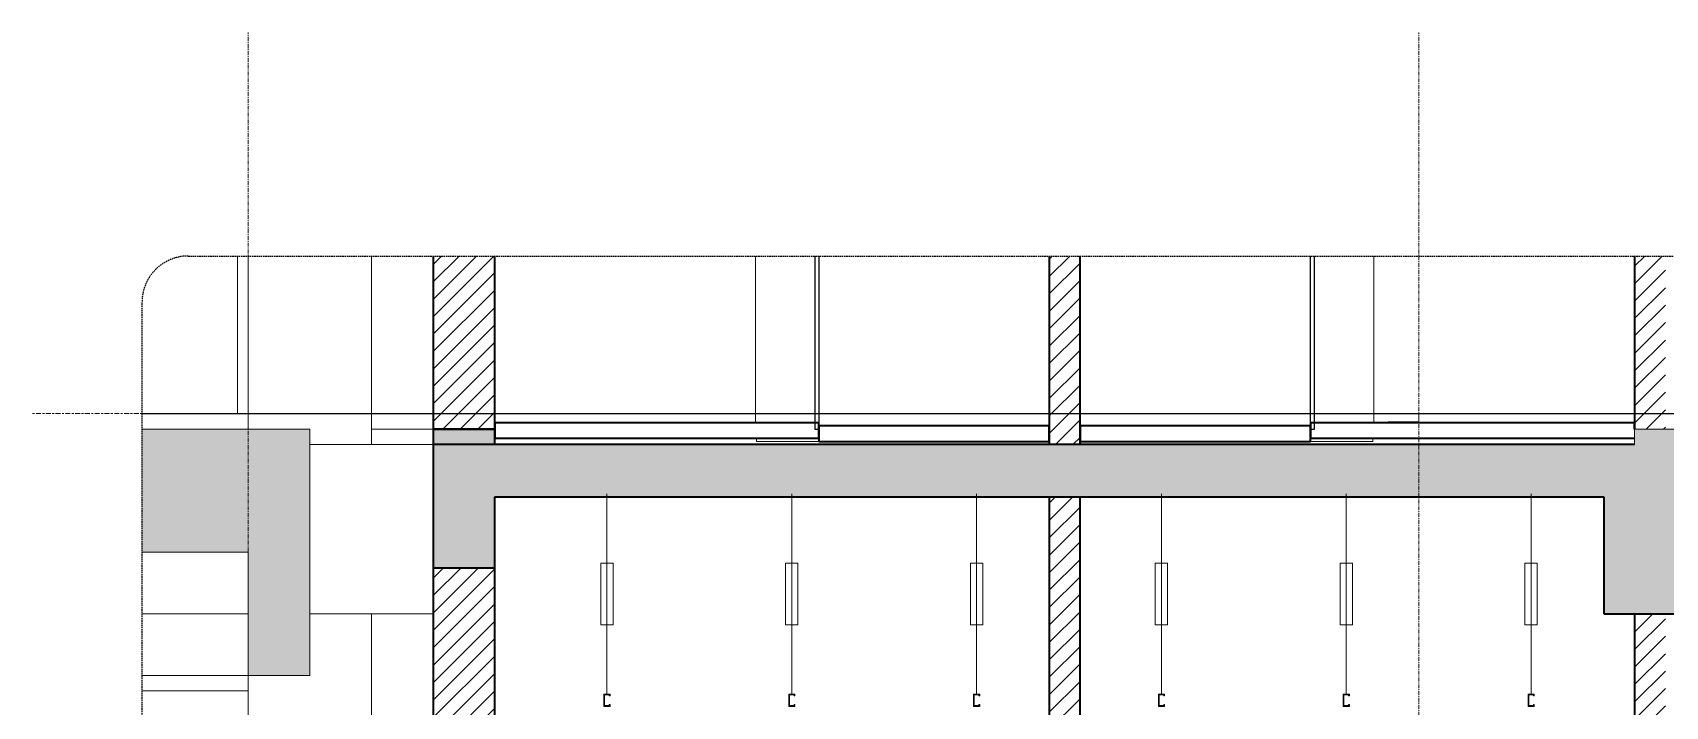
# Model space of a CAD drawing. Header units: millimetres. Extents: x 31157 to 224036, y 218 to 80529.
# Drawn here: x 60505 to 65805, y 4650 to 6837 of the extents above; entities that cross this region are included whole.
import ezdxf

# ---------------------------------------------------------------- set-up
doc = ezdxf.new("R2010")
doc.units = ezdxf.units.MM
for name, pattern in [('Centre', [31.75, 6.35, -4.7625, 15.875, -4.7625]), ('Grid Line', [22.225, 12.7, -3.175, 3.175, -3.175]), ('Hidden', [7.14375, 4.7625, -2.38125]), ('IMPORT-CENTER _2_', [40.64, 25.4, -5.08, 5.08, -5.08])]:
    doc.linetypes.add(name, pattern=pattern)
for name, color, linetype, lineweight in [('0-5', 170, 'Continuous', 5), ('A-CLNG', 13, 'Continuous', 18), ('A-DETL-GENF', 92, 'Continuous', 18), ('A-DETL-GENF-4', 92, 'Hidden', 25), ('A-DETL-GENF-5', 9, 'Continuous', 18), ('A-DETL-MEDM', 33, 'Continuous', 35), ('A-DETL-THIN', 151, 'Continuous', 18), ('A-DOOR', 31, 'Continuous', 18), ('A-DOOR-FRAM-1', 31, 'Continuous', 18), ('A-FLOR-2', 7, 'Continuous', 18), ('A-FLOR-FNSH-1', 250, 'Continuous', 35), ('A-FLOR-LEVL-2', 51, 'Centre', 9), ('A-FLOR-PATT-1', 253, 'Continuous', 18), ('A-GLAZ-CURT', 52, 'Continuous', 18), ('A-GLAZ-CURT-1', 90, 'Continuous', 25), ('A-GLAZ-CURT-2', 7, 'Continuous', 18), ('A-WALL', 113, 'Continuous', 18), ('A-WALL-5', 7, 'Continuous', 18), ('A-WALL-6', 250, 'Continuous', 35), ('A-WALL-PATT-1', 9, 'Continuous', 18), ('A-WALL-PATT-2', 111, 'Continuous', 18), ('G-IMPT', 8, 'Continuous', 18), ('G-IMPT-5', 8, 'IMPORT-CENTER _2_', 18), ('M-EQPM', 50, 'Continuous', 18), ('M-EQPM-2', 7, 'Continuous', 18), ('M-EQPM-3', 50, 'Continuous', 25), ('S-BEAM-2', 7, 'Continuous', 18), ('S-COLS-8', 7, 'Continuous', 18), ('S-GRID-1', 1, 'Grid Line', 9)]:
    doc.layers.add(name, color=color, linetype=linetype, lineweight=lineweight)
pattern_1 = [(50, (-37692.33, 15875), (364.368, -31.878), [38.1, -419.1]), (355, (-37692.33, 15875), (-70.486, 382.113), [30.48, -335.28]), (100.451, (-37661.97, 15872.34), (293.885, 350.233), [32.38, -356.18]), (46.184, (-37692.33, 15976.6), (542.158, -84.086), [57.15, -628.65]), (96.636, (-37647.15, 15969.6), (474.805, 494.855), [48.57, -534.27]), (351.184, (-37692.33, 15976.6), (474.81, 494.85), [45.72, -502.92]), (21, (-37641.53, 15951.2), (303.2285, -204.5305), [38.1, -419.1]), (326, (-37641.53, 15951.2), (123.604, 368.376), [30.48, -335.28]), (71.451, (-37616.26, 15934.16), (426.834, 163.843), [32.38, -356.18]), (37.5, (-37692.33, 15875), (6.1766, 169.1102), [3.353, -327.863, 3.353, -337.007, -336.55]), (37.5, (-37692.33, 15875), (6.1766, 169.1102), [-671.576, 3.353, -333.197]), (7.5, (-37692.33, 15875), (133.639, 200.3615), [3.353, -190.703, 3.353, -320.243, -128.27]), (7.5, (-37692.33, 15875), (133.639, 200.3615), [-517.652, 3.353, -124.917]), (327.5, (-37805.62, 15875), (271.1818, -11.4584), [3.353, -123.647, 3.353, -392.887, -525.78]), (327.5, (-37805.62, 15875), (271.1818, -11.4584), [-523.24, 3.353, -522.427]), (317.5, (-37856.42, 15875), (296.2585, 50.853), [3.353, -161.747, 3.353, -259.791, -373.38]), (317.5, (-37856.42, 15875), (296.2585, 50.853), [-428.244, 3.353, -370.027]), (45, (-37692.33, 15875), (-125.7236, 125.7236), []), (45, (-37692.33, 16065.5), (-125.7236, 125.7236), [])]
pattern_2 = [(45, (-37692.334, 15875), (-28.28427, 28.28427), [])]
pattern_3 = [(45, (66165.026, 15875), (-28.28427, 28.28427), [])]

# ---------------------------------------------------------------- blocks, each defined once
blk = doc.blocks.new('NCV_TKTC_KET CAU_rvt-3-TKCS_CĂN HỘ LOẠI 2 - MẶT CẮT 2')
at = {"layer": 'A-FLOR-PATT-1'}
h = blk.add_hatch(dxfattribs=at)
h.set_pattern_fill('FP_10', color=256, style=0, pattern_type=2)
h.set_pattern_definition(pattern_1)
h.paths.add_polyline_path([(-37946.6, 5380), (-33952.6, 5380), (-33952.6, 5385), (-37952.6, 5385), (-37952.6, 5380)])
h.paths.add_polyline_path([(-41852.6, 5500), (-41852.6, 5550), (-42052.6, 5550), (-42052.6, 5500), (-41911.5, 5500)])
h = blk.add_hatch(dxfattribs=at)
h.set_pattern_fill('FP_10', color=256, style=0, pattern_type=2)
h.set_pattern_definition(pattern_1)
h.paths.add_polyline_path([(-37946.6, 5380), (-33952.6, 5380), (-33952.6, 5385), (-37952.6, 5385), (-37952.6, 5380)])
h.paths.add_polyline_path([(-41852.6, 5500), (-41852.6, 5550), (-42052.6, 5550), (-42052.6, 5500), (-41911.5, 5500)])
at = {"layer": 'A-FLOR-FNSH-1'}
for p, q in [((-41852.6, 5550), (-42052.6, 5550)), ((-42052.6, 5550), (-42052.6, 5500)), ((-41852.6, 5500), (-41852.6, 5550))]:
    blk.add_line(p, q, dxfattribs=at)
at = {"layer": 'S-BEAM-2'}
for p, q in [((-42452.6, 5500), (-42052.6, 5500)), ((-42652.6, 4950), (-42997.6, 4950)), ((-42052.6, 4950), (-42452.6, 4950))]:
    blk.add_line(p, q, dxfattribs=at)
at = {"layer": 'S-COLS-8'}
for p, q in [((-42652.6, 6111.7), (-42652.6, 5550)), ((-42252.6, 6111.7), (-42252.6, 5500)), ((-42252.6, 4950), (-42252.6, 2190)), ((-42652.6, 4750), (-42652.6, 2190))]:
    blk.add_line(p, q, dxfattribs=at)
blk = doc.blocks.new('THU NUOC - THU NUOC-455054-TKCS_CĂN HỘ LOẠI 2 - MẶT CẮT 2')
at = {"layer": 'M-EQPM-2'}
for p, q in [((-38952.564287, 5573.175), (-38852.564287, 5573.175)), ((-38952.564287, 5573.175), (-38952.564287, 5570)), ((-38852.564287, 5570), (-38852.564287, 5573.175))]:
    blk.add_line(p, q, dxfattribs=at)
blk = doc.blocks.new('System Panel - Glazed-901211-TKCS_CĂN HỘ LOẠI 2 - MẶT CẮT 2')
at = {"layer": 'A-GLAZ-CURT-1'}
for p, q in [((-39206.1, 6111.7), (-39206.1, 5550)), ((-39192, 5550), (-39192, 6111.7)), ((-39206.1, 5550), (-39192, 5550))]:
    blk.add_line(p, q, dxfattribs=at)
at = {"layer": 'A-GLAZ-CURT-2'}
blk.add_line((-38999, 5570), (-38999, 6111.7), dxfattribs=at)
blk = doc.blocks.new('System Panel - Glazed-901219-TKCS_CĂN HỘ LOẠI 2 - MẶT CẮT 2')
at = {"layer": 'A-GLAZ-CURT-1'}
for p, q in [((-40813.1, 6111.7), (-40813.1, 5550)), ((-40799, 5550), (-40799, 6111.7)), ((-40813.1, 5550), (-40799, 5550))]:
    blk.add_line(p, q, dxfattribs=at)
at = {"layer": 'A-GLAZ-CURT-2'}
blk.add_line((-41006.1, 6111.7), (-41006.1, 5570), dxfattribs=at)
blk = doc.blocks.new('NCV_TKTC_TANG 2_rvt-3-TKCS_CĂN HỘ LOẠI 2 - MẶT CẮT 2')
at = {"layer": 'A-WALL-PATT-1'}
h = blk.add_hatch(dxfattribs=at)
h.set_pattern_fill('FP_11', color=256, style=0, pattern_type=2)
h.set_pattern_definition(pattern_2)
h.paths.add_polyline_path([(-39952.6, 5500), (-39952.6, 6111.7), (-40052.6, 6111.7), (-40052.6, 5500)])
h = blk.add_hatch(dxfattribs=at)
h.set_pattern_fill('FP_11', color=256, style=0, pattern_type=2)
h.set_pattern_definition(pattern_2)
h.paths.add_polyline_path([(-38152.6, 5550), (-38052.6, 5550), (-38052.6, 6111.7), (-38152.6, 6111.7), (-38152.6, 5957.7)])
at = {"layer": 'A-FLOR-2'}
for p, q in [((-41002.6, 5520), (-41002.6, 5510)), ((-39002.6, 5510), (-39002.6, 5520)), ((-40801, 5510), (-41002.6, 5510)), ((-39002.6, 5510), (-39204.1, 5510))]:
    blk.add_line(p, q, dxfattribs=at)
at = {"layer": 'A-FLOR-FNSH-1'}
for p, q in [((-40801, 5570), (-41852.6, 5570)), ((-41852.6, 5570), (-41852.6, 5520)), ((-40801, 5520), (-40801, 5570)), ((-38152.6, 5570), (-39204.1, 5570)), ((-39204.1, 5570), (-39204.1, 5520)), ((-38152.6, 5550), (-38152.6, 5570)), ((-41852.6, 5520), (-40801, 5520)), ((-40052.6, 5560), (-40801, 5560)), ((-40801, 5560), (-40801, 5510)), ((-40052.6, 5510), (-40052.6, 5560)), ((-39204.1, 5560), (-39952.6, 5560)), ((-39952.6, 5560), (-39952.6, 5510)), ((-39204.1, 5510), (-39204.1, 5560)), ((-39204.1, 5520), (-38152.6, 5520)), ((-40801, 5510), (-40052.6, 5510)), ((-39952.6, 5510), (-39204.1, 5510))]:
    blk.add_line(p, q, dxfattribs=at)
at = {"layer": 'A-WALL-5'}
for p, q in [((-41852.6, 6111.7), (-41852.6, 5570)), ((-41852.6, 5520), (-41852.6, 5500))]:
    blk.add_line(p, q, dxfattribs=at)
at = {"layer": 'A-WALL-6'}
for p, q in [((-40052.6, 6111.7), (-40052.6, 5500)), ((-39952.6, 5500), (-39952.6, 6111.7)), ((-38152.6, 6111.7), (-38152.6, 5550))]:
    blk.add_line(p, q, dxfattribs=at)
at = {"layer": 'A-GLAZ-CURT'}
for name in ['System Panel - Glazed-901219-TKCS_CĂN HỘ LOẠI 2 - MẶT CẮT 2', 'System Panel - Glazed-901211-TKCS_CĂN HỘ LOẠI 2 - MẶT CẮT 2']:
    blk.add_blockref(name, (0, 0), dxfattribs=at)
at = {"layer": 'M-EQPM'}
blk.add_blockref('THU NUOC - THU NUOC-455054-TKCS_CĂN HỘ LOẠI 2 - MẶT CẮT 2', (0, 0), dxfattribs=at)
blk = doc.blocks.new('NCV_TKTC_TANG 1_rvt-3-TKCS_CĂN HỘ LOẠI 2 - MẶT CẮT 2')
at = {"layer": 'A-WALL-PATT-1'}
h = blk.add_hatch(dxfattribs=at)
h.set_pattern_fill('FP_11', color=256, style=0, pattern_type=2)
h.set_pattern_definition(pattern_2)
h.paths.add_polyline_path([(-40052.6, 2100), (-39952.6, 2100), (-39952.6, 5330), (-40052.6, 5330), (-40052.6, 2112.3)])
h = blk.add_hatch(dxfattribs=at)
h.set_pattern_fill('FP_11', color=256, style=0, pattern_type=2)
h.set_pattern_definition(pattern_2)
h.paths.add_polyline_path([(-38152.6, 2150), (-38052.6, 2150), (-38052.6, 4950), (-38152.6, 4950), (-38152.6, 3864.2)])
at = {"layer": 'A-WALL-5'}
blk.add_line((-41852.6, 5330), (-41852.6, 4650), dxfattribs=at)
at = {"layer": 'A-WALL-6'}
for p, q in [((-40052.6, 5330), (-40052.6, 2100)), ((-39952.6, 2100), (-39952.6, 5330)), ((-38152.6, 4950), (-38152.6, 2150))]:
    blk.add_line(p, q, dxfattribs=at)
blk = doc.blocks.new('TKTC_XREF_251221_MB TANG 2-7 - TKTC_XREF_260130_MB TANG 2-5_dwg_CUM U_DN100-V44-TKCS_CĂN HỘ LOẠI 2 - MẶT CẮT 2')
at = {"layer": 'G-IMPT'}
for p, q in [((-42068.5, 5600), (-42135.6, 5600)), ((-42135.6, 5600), (-42068.5, 5600)), ((-42068.5, 5600), (-42127.8, 5600)), ((-42127.8, 5600), (-42068.5, 5600)), ((-42068.5, 5600), (-42068.5, 5600)), ((-42003.7, 5600), (-42068.5, 5600)), ((-42003.7, 5600), (-42068.5, 5600)), ((-42003.7, 5600), (-42068.5, 5600)), ((-42003.7, 5600), (-42068.5, 5600)), ((-42001.7, 5600), (-42003.7, 5600)), ((-42003.7, 5600), (-42001.7, 5600)), ((-42001.7, 5600), (-42003.7, 5600)), ((-42003.7, 5600), (-42001.7, 5600)), ((-41997, 5600), (-42001.7, 5600)), ((-42001.7, 5600), (-41997, 5600)), ((-42001.7, 5600), (-41997, 5600)), ((-42001.7, 5600), (-41997, 5600)), ((-41997, 5600), (-42001.7, 5600)), ((-42001.7, 5600), (-41997, 5600)), ((-42001.7, 5600), (-41997, 5600)), ((-42001.7, 5600), (-41997, 5600)), ((-41997, 5600), (-41997, 5600)), ((-41997, 5600), (-41997, 5600)), ((-41996, 5600), (-41990.6, 5600)), ((-41990.6, 5600), (-41996, 5600)), ((-41996, 5600), (-41990.6, 5600)), ((-41990.6, 5600), (-41996, 5600)), ((-41989.6, 5600), (-41990.6, 5600)), ((-41990.6, 5600), (-41989.6, 5600)), ((-41989.6, 5600), (-41990.6, 5600)), ((-41990.6, 5600), (-41989.6, 5600))]:
    blk.add_line(p, q, dxfattribs=at)
blk = doc.blocks.new('TKTC_XREF_251221_MB TANG 2-7 - TKTC_XREF_260130_MB TANG 2-5_dwg_$cc-V45-TKCS_CĂN HỘ LOẠI 2 - MẶT CẮT 2')
at = {"layer": 'G-IMPT-5'}
for p, q in [((-42144.9, 5600), (-41991.9, 5600)), ((-42068.4, 5600), (-42068.4, 5600))]:
    blk.add_line(p, q, dxfattribs=at)
at = {"layer": 'M-EQPM'}
for p, q in [((-42068.4, 5600), (-42122.5, 5600)), ((-42122.5, 5600), (-42068.4, 5600)), ((-42068.4, 5600), (-42080.9, 5600)), ((-42080.9, 5600), (-42068.4, 5600)), ((-42068.4, 5600), (-42055.9, 5600)), ((-42055.9, 5600), (-42068.4, 5600)), ((-42011.5, 5600), (-42011.5, 5600))]:
    blk.add_line(p, q, dxfattribs=at)
blk = doc.blocks.new('TKTC_XREF_251221_MB TANG 2-7 - TKTC_XREF_260130_MB TANG 2-5_dwg_$cc-4746800-TKCS_CĂN HỘ LOẠI 2 - MẶT CẮT 2')
at = {"layer": 'G-IMPT-5'}
for p, q in [((-42289.4, 5600), (-42410.5, 5600)), ((-42350.3, 5600), (-42349.5, 5600))]:
    blk.add_line(p, q, dxfattribs=at)
at = {"layer": 'M-EQPM'}
for p, q in [((-42394.9, 5600), (-42394.9, 5600)), ((-42349.9, 5600), (-42350.2, 5600)), ((-42350.2, 5600), (-42349.6, 5600)), ((-42349.6, 5600), (-42349.9, 5600))]:
    blk.add_line(p, q, dxfattribs=at)
blk = doc.blocks.new('TKTC_XREF_251221_MB TANG 2-7 - TKTC_XREF_260130_MB TANG 2-5_dwg_CUM U_DN100-4746796-TKCS_CĂN HỘ LOẠI 2 - MẶT CẮT 2')
at = {"layer": 'G-IMPT'}
for p, q in [((-42414.6, 5600), (-42413.9, 5600)), ((-42413.8, 5600), (-42414.6, 5600)), ((-42414.6, 5600), (-42414.6, 5600)), ((-42413.9, 5600), (-42413.2, 5600)), ((-42413.2, 5600), (-42413.9, 5600)), ((-42413.9, 5600), (-42413.9, 5600)), ((-42412.6, 5600), (-42412.6, 5600)), ((-42411.9, 5600), (-42412, 5600)), ((-42411.1, 5600), (-42411.1, 5600)), ((-42410.4, 5600), (-42410.4, 5600)), ((-42409.5, 5600), (-42409.6, 5600)), ((-42408.9, 5600), (-42408.9, 5600)), ((-42408.8, 5600), (-42408.8, 5600)), ((-42408.8, 5600), (-42408.8, 5600)), ((-42408.8, 5600), (-42408.8, 5600)), ((-42405, 5600), (-42408.8, 5600)), ((-42405, 5600), (-42408.8, 5600)), ((-42408.1, 5600), (-42408.2, 5600)), ((-42408.1, 5600), (-42408.1, 5600)), ((-42408.1, 5600), (-42408.1, 5600)), ((-42404.3, 5600), (-42408.1, 5600)), ((-42404.3, 5600), (-42408.1, 5600)), ((-42403.5, 5600), (-42352.2, 5600)), ((-42402.8, 5600), (-42351.5, 5600)), ((-42352.2, 5600), (-42351.5, 5600)), ((-42352.2, 5600), (-42351.5, 5600)), ((-42352.1, 5600), (-42351.5, 5600))]:
    blk.add_line(p, q, dxfattribs=at)
at = {"layer": 'G-IMPT', "flags": 128}
for points in [[(-42409.5, 5600), (-42413.8, 5600), (-42413.9, 5600), (-42409.6, 5600)], [(-42408.9, 5600), (-42413.2, 5600), (-42413.2, 5600), (-42408.9, 5600)], [(-42408.8, 5600), (-42405, 5600), (-42405, 5600), (-42408.8, 5600)], [(-42408.2, 5600), (-42404.4, 5600), (-42404.3, 5600), (-42408.1, 5600)], [(-42405, 5600), (-42405, 5600), (-42403.4, 5600), (-42403.5, 5600), (-42405, 5600), (-42405, 5600)], [(-42404.3, 5600), (-42404.3, 5600), (-42402.8, 5600), (-42402.9, 5600), (-42404.4, 5600), (-42404.4, 5600)], [(-42403.5, 5600), (-42352.2, 5600), (-42352.1, 5600)], [(-42402.8, 5600), (-42351.5, 5600), (-42351.5, 5600)]]:
    blk.add_lwpolyline(points, dxfattribs=at)
blk = doc.blocks.new('TKTC_XREF_251221_MB TANG 2-7 - TKTC_XREF_260130_MB TANG 2-5_dwg_$cc-4746795-TKCS_CĂN HỘ LOẠI 2 - MẶT CẮT 2')
at = {"layer": 'G-IMPT-5'}
for p, q in [((-42146.7, 5600), (-41993.7, 5600)), ((-42070.2, 5600), (-42070.2, 5600))]:
    blk.add_line(p, q, dxfattribs=at)
at = {"layer": 'M-EQPM'}
for p, q in [((-42070.2, 5600), (-42124.3, 5600)), ((-42124.3, 5600), (-42070.2, 5600)), ((-42070.2, 5600), (-42082.8, 5600)), ((-42082.8, 5600), (-42070.2, 5600)), ((-42070.2, 5600), (-42057.7, 5600)), ((-42057.7, 5600), (-42070.2, 5600)), ((-42013.4, 5600), (-42013.4, 5600))]:
    blk.add_line(p, q, dxfattribs=at)
blk = doc.blocks.new('TKTC_XREF_251221_MB TANG 2-7 - TKTC_XREF_260130_MB TANG 2-5_dwg_$cc-4746797-TKCS_CĂN HỘ LOẠI 2 - MẶT CẮT 2')
at = {"layer": 'G-IMPT-5'}
for p, q in [((-42115, 5600), (-41993.9, 5600)), ((-42054.1, 5600), (-42054.9, 5600))]:
    blk.add_line(p, q, dxfattribs=at)
at = {"layer": 'M-EQPM'}
for p, q in [((-42054.2, 5600), (-42054.8, 5600)), ((-42054.8, 5600), (-42054.5, 5600)), ((-42054.5, 5600), (-42054.2, 5600)), ((-42009.5, 5600), (-42009.5, 5600))]:
    blk.add_line(p, q, dxfattribs=at)
blk = doc.blocks.new('TKTC_XREF_251221_MB TANG 2-7 - TKTC_XREF_251221_MB TANG 2-7-2039446-TKCS_CĂN HỘ LOẠI 2 - MẶT CẮT 2')
at = {"layer": 'M-EQPM'}
for p, q in [((-42403.6, 5600), (-42453.4, 5600)), ((-42453.4, 5600), (-42403.6, 5600)), ((-41953.7, 5600), (-42003.4, 5600)), ((-42003.4, 5600), (-41953.7, 5600))]:
    blk.add_line(p, q, dxfattribs=at)
at = {"layer": 'M-EQPM-3'}
for p, q in [((-42997.6, 5600), (-42652.6, 5600)), ((-42652.6, 5600), (-42252.6, 5600)), ((-42252.6, 5600), (-33652.6, 5600))]:
    blk.add_line(p, q, dxfattribs=at)
for name, p in [('TKTC_XREF_251221_MB TANG 2-7 - TKTC_XREF_260130_MB TANG 2-5_dwg_CUM U_DN100-4746796-TKCS_CĂN HỘ LOẠI 2 - MẶT CẮT 2', (0, 0)), ('TKTC_XREF_251221_MB TANG 2-7 - TKTC_XREF_260130_MB TANG 2-5_dwg_$cc-4746800-TKCS_CĂN HỘ LOẠI 2 - MẶT CẮT 2', (0, 0)), ('TKTC_XREF_251221_MB TANG 2-7 - TKTC_XREF_260130_MB TANG 2-5_dwg_$cc-4746795-TKCS_CĂN HỘ LOẠI 2 - MẶT CẮT 2', (0, 0)), ('TKTC_XREF_251221_MB TANG 2-7 - TKTC_XREF_260130_MB TANG 2-5_dwg_$cc-V45-TKCS_CĂN HỘ LOẠI 2 - MẶT CẮT 2', (0, 0)), ('TKTC_XREF_251221_MB TANG 2-7 - TKTC_XREF_260130_MB TANG 2-5_dwg_CUM U_DN100-V44-TKCS_CĂN HỘ LOẠI 2 - MẶT CẮT 2', (0, 0)), ('TKTC_XREF_251221_MB TANG 2-7 - TKTC_XREF_260130_MB TANG 2-5_dwg_CUM U_DN100-V44-TKCS_CĂN HỘ LOẠI 2 - MẶT CẮT 2', (0.1, 0)), ('TKTC_XREF_251221_MB TANG 2-7 - TKTC_XREF_260130_MB TANG 2-5_dwg_$cc-4746797-TKCS_CĂN HỘ LOẠI 2 - MẶT CẮT 2', (0, 0))]:
    blk.add_blockref(name, p)
at = {"extrusion": (0, 0, -1)}
blk.add_blockref('TKTC_XREF_251221_MB TANG 2-7 - TKTC_XREF_260130_MB TANG 2-5_dwg_CUM U_DN100-4746796-TKCS_CĂN HỘ LOẠI 2 - MẶT CẮT 2', (84406.3, 0), dxfattribs=at)
blk = doc.blocks.new('FD_01 - FD_01-1200x2200mm-V46-TKCS_CĂN HỘ LOẠI 2 - MẶT CẮT 2')
at = {"layer": 'A-DOOR'}
for p, q in [((-42687.6, 5600), (-42687.6, 6111.7)), ((-42997.6, 5600), (-42687.6, 5600))]:
    blk.add_line(p, q, dxfattribs=at)
at = {"layer": 'A-DOOR-FRAM-1'}
for p, q in [((-42687.6, 6111.7), (-42687.6, 5600)), ((-42687.6, 5600), (-42652.6, 5600))]:
    blk.add_line(p, q, dxfattribs=at)
blk = doc.blocks.new('BORDER VIEW - BORDER VIEW-3688428-TKCS_CĂN HỘ LOẠI 2 - MẶT CẮT 2')
at = {"layer": 'A-DETL-GENF-4'}
for p, q in [((-42847.6, 6111.7), (-33567.6, 6111.7)), ((-42997.6, 1710), (-42997.6, 5961.7))]:
    blk.add_line(p, q, dxfattribs=at)
blk.add_arc((-42847.6, 5961.7), 150, 90, 180, dxfattribs=at)
blk = doc.blocks.new('Repeating Detail - THANH TREO TRẦN 650-4103126-TKCS_CĂN HỘ LOẠI 2 - MẶT CẮT 2')
at = {"layer": 'A-DETL-GENF'}
for points in [[(-41480.9, 4650), (-41478.4, 4650), (-41478.4, 4656), (-41480.9, 4656), (-41480.9, 4652.5), (-41495.9, 4652.5), (-41495.9, 4687.5), (-41480.9, 4687.5), (-41480.9, 4684), (-41478.4, 4684), (-41478.4, 4690), (-41498.4, 4690), (-41498.4, 4650), (-41495.9, 4650)], [(-40880.9, 4650), (-40878.4, 4650), (-40878.4, 4656), (-40880.9, 4656), (-40880.9, 4652.5), (-40895.9, 4652.5), (-40895.9, 4687.5), (-40880.9, 4687.5), (-40880.9, 4684), (-40878.4, 4684), (-40878.4, 4690), (-40898.4, 4690), (-40898.4, 4650), (-40895.9, 4650)], [(-40280.9, 4650), (-40278.4, 4650), (-40278.4, 4656), (-40280.9, 4656), (-40280.9, 4652.5), (-40295.9, 4652.5), (-40295.9, 4687.5), (-40280.9, 4687.5), (-40280.9, 4684), (-40278.4, 4684), (-40278.4, 4690), (-40298.4, 4690), (-40298.4, 4650), (-40295.9, 4650)], [(-39695.9, 4650), (-39678.4, 4650), (-39678.4, 4656), (-39680.9, 4656), (-39680.9, 4652.5), (-39695.9, 4652.5), (-39695.9, 4687.5), (-39680.9, 4687.5), (-39680.9, 4684), (-39678.4, 4684), (-39678.4, 4690), (-39698.4, 4690), (-39698.4, 4650)], [(-39080.9, 4650), (-39078.4, 4650), (-39078.4, 4656), (-39080.9, 4656), (-39080.9, 4652.5), (-39095.9, 4652.5), (-39095.9, 4687.5), (-39080.9, 4687.5), (-39080.9, 4684), (-39078.4, 4684), (-39078.4, 4690), (-39098.4, 4690), (-39098.4, 4650), (-39095.9, 4650)], [(-38480.9, 4650), (-38478.4, 4650), (-38478.4, 4656), (-38480.9, 4656), (-38480.9, 4652.5), (-38495.9, 4652.5), (-38495.9, 4687.5), (-38480.9, 4687.5), (-38480.9, 4684), (-38478.4, 4684), (-38478.4, 4690), (-38498.4, 4690), (-38498.4, 4650), (-38495.9, 4650)]]:
    blk.add_hatch(color=256, dxfattribs=at).paths.add_polyline_path(points)
for p, q in [((-41488.4, 4690), (-41488.4, 5340)), ((-40888.4, 4690), (-40888.4, 5340)), ((-40288.4, 4690), (-40288.4, 5340)), ((-39688.4, 4690), (-39688.4, 5340)), ((-39088.4, 4690), (-39088.4, 5340)), ((-38488.4, 4690), (-38488.4, 5340)), ((-41508.4, 5115), (-41468.4, 5115)), ((-41508.4, 4915), (-41508.4, 5115)), ((-41468.4, 5115), (-41468.4, 4915)), ((-40908.4, 5115), (-40868.4, 5115)), ((-40908.4, 4915), (-40908.4, 5115)), ((-40868.4, 5115), (-40868.4, 4915)), ((-40308.4, 5115), (-40268.4, 5115)), ((-40308.4, 4915), (-40308.4, 5115)), ((-40268.4, 5115), (-40268.4, 4915)), ((-39708.4, 5115), (-39668.4, 5115)), ((-39708.4, 4915), (-39708.4, 5115)), ((-39668.4, 5115), (-39668.4, 4915)), ((-39108.4, 5115), (-39068.4, 5115)), ((-39108.4, 4915), (-39108.4, 5115)), ((-39068.4, 5115), (-39068.4, 4915)), ((-38508.4, 5115), (-38468.4, 5115)), ((-38508.4, 4915), (-38508.4, 5115)), ((-38468.4, 5115), (-38468.4, 4915)), ((-41468.4, 4915), (-41508.4, 4915)), ((-40868.4, 4915), (-40908.4, 4915)), ((-40268.4, 4915), (-40308.4, 4915)), ((-39668.4, 4915), (-39708.4, 4915)), ((-39068.4, 4915), (-39108.4, 4915)), ((-38468.4, 4915), (-38508.4, 4915)), ((-41478.4, 4690), (-41498.4, 4690)), ((-41498.4, 4690), (-41498.4, 4650)), ((-41478.4, 4690), (-41498.4, 4690)), ((-41498.4, 4690), (-41498.4, 4650)), ((-41495.9, 4687.5), (-41480.9, 4687.5)), ((-41495.9, 4652.5), (-41495.9, 4687.5)), ((-41495.9, 4652.5), (-41495.9, 4687.5)), ((-41495.9, 4687.5), (-41480.9, 4687.5)), ((-41480.9, 4687.5), (-41480.9, 4684)), ((-41480.9, 4687.5), (-41480.9, 4684)), ((-41480.9, 4684), (-41478.4, 4684)), ((-41480.9, 4684), (-41478.4, 4684)), ((-41478.4, 4684), (-41478.4, 4690)), ((-41478.4, 4684), (-41478.4, 4690)), ((-40878.4, 4690), (-40898.4, 4690)), ((-40898.4, 4690), (-40898.4, 4650)), ((-40878.4, 4690), (-40898.4, 4690)), ((-40898.4, 4690), (-40898.4, 4650)), ((-40895.9, 4687.5), (-40880.9, 4687.5)), ((-40895.9, 4652.5), (-40895.9, 4687.5)), ((-40895.9, 4652.5), (-40895.9, 4687.5)), ((-40895.9, 4687.5), (-40880.9, 4687.5)), ((-40880.9, 4687.5), (-40880.9, 4684)), ((-40880.9, 4687.5), (-40880.9, 4684)), ((-40880.9, 4684), (-40878.4, 4684)), ((-40880.9, 4684), (-40878.4, 4684)), ((-40878.4, 4684), (-40878.4, 4690)), ((-40878.4, 4684), (-40878.4, 4690)), ((-40278.4, 4690), (-40298.4, 4690)), ((-40298.4, 4690), (-40298.4, 4650)), ((-40278.4, 4690), (-40298.4, 4690)), ((-40298.4, 4690), (-40298.4, 4650)), ((-40295.9, 4687.5), (-40280.9, 4687.5)), ((-40295.9, 4652.5), (-40295.9, 4687.5)), ((-40295.9, 4652.5), (-40295.9, 4687.5)), ((-40295.9, 4687.5), (-40280.9, 4687.5)), ((-40280.9, 4687.5), (-40280.9, 4684)), ((-40280.9, 4687.5), (-40280.9, 4684)), ((-40280.9, 4684), (-40278.4, 4684)), ((-40280.9, 4684), (-40278.4, 4684)), ((-40278.4, 4684), (-40278.4, 4690)), ((-40278.4, 4684), (-40278.4, 4690)), ((-39678.4, 4690), (-39698.4, 4690)), ((-39698.4, 4690), (-39698.4, 4650)), ((-39678.4, 4690), (-39698.4, 4690)), ((-39698.4, 4690), (-39698.4, 4650)), ((-39695.9, 4687.5), (-39680.9, 4687.5)), ((-39695.9, 4652.5), (-39695.9, 4687.5)), ((-39695.9, 4652.5), (-39695.9, 4687.5)), ((-39695.9, 4687.5), (-39680.9, 4687.5)), ((-39680.9, 4687.5), (-39680.9, 4684)), ((-39680.9, 4687.5), (-39680.9, 4684)), ((-39680.9, 4684), (-39678.4, 4684)), ((-39680.9, 4684), (-39678.4, 4684)), ((-39678.4, 4684), (-39678.4, 4690)), ((-39678.4, 4684), (-39678.4, 4690)), ((-39078.4, 4690), (-39098.4, 4690)), ((-39098.4, 4690), (-39098.4, 4650)), ((-39078.4, 4690), (-39098.4, 4690)), ((-39098.4, 4690), (-39098.4, 4650)), ((-39095.9, 4687.5), (-39080.9, 4687.5)), ((-39095.9, 4652.5), (-39095.9, 4687.5)), ((-39095.9, 4652.5), (-39095.9, 4687.5)), ((-39095.9, 4687.5), (-39080.9, 4687.5)), ((-39080.9, 4687.5), (-39080.9, 4684)), ((-39080.9, 4687.5), (-39080.9, 4684)), ((-39080.9, 4684), (-39078.4, 4684)), ((-39080.9, 4684), (-39078.4, 4684)), ((-39078.4, 4684), (-39078.4, 4690)), ((-39078.4, 4684), (-39078.4, 4690)), ((-38478.4, 4690), (-38498.4, 4690)), ((-38498.4, 4690), (-38498.4, 4650)), ((-38478.4, 4690), (-38498.4, 4690)), ((-38498.4, 4690), (-38498.4, 4650)), ((-38495.9, 4687.5), (-38480.9, 4687.5)), ((-38495.9, 4652.5), (-38495.9, 4687.5)), ((-38495.9, 4652.5), (-38495.9, 4687.5)), ((-38495.9, 4687.5), (-38480.9, 4687.5)), ((-38480.9, 4687.5), (-38480.9, 4684)), ((-38480.9, 4687.5), (-38480.9, 4684)), ((-38480.9, 4684), (-38478.4, 4684)), ((-38480.9, 4684), (-38478.4, 4684)), ((-38478.4, 4684), (-38478.4, 4690)), ((-38478.4, 4684), (-38478.4, 4690)), ((-41498.4, 4650), (-41478.4, 4650)), ((-41498.4, 4650), (-41478.4, 4650)), ((-41480.9, 4652.5), (-41495.9, 4652.5)), ((-41480.9, 4652.5), (-41495.9, 4652.5)), ((-41478.4, 4656), (-41480.9, 4656)), ((-41480.9, 4656), (-41480.9, 4652.5)), ((-41478.4, 4656), (-41480.9, 4656)), ((-41480.9, 4656), (-41480.9, 4652.5)), ((-41478.4, 4650), (-41478.4, 4656)), ((-41478.4, 4650), (-41478.4, 4656)), ((-40898.4, 4650), (-40878.4, 4650)), ((-40898.4, 4650), (-40878.4, 4650)), ((-40880.9, 4652.5), (-40895.9, 4652.5)), ((-40880.9, 4652.5), (-40895.9, 4652.5)), ((-40878.4, 4656), (-40880.9, 4656)), ((-40880.9, 4656), (-40880.9, 4652.5)), ((-40878.4, 4656), (-40880.9, 4656)), ((-40880.9, 4656), (-40880.9, 4652.5)), ((-40878.4, 4650), (-40878.4, 4656)), ((-40878.4, 4650), (-40878.4, 4656)), ((-40298.4, 4650), (-40278.4, 4650)), ((-40298.4, 4650), (-40278.4, 4650)), ((-40280.9, 4652.5), (-40295.9, 4652.5)), ((-40280.9, 4652.5), (-40295.9, 4652.5)), ((-40278.4, 4656), (-40280.9, 4656)), ((-40280.9, 4656), (-40280.9, 4652.5)), ((-40278.4, 4656), (-40280.9, 4656)), ((-40280.9, 4656), (-40280.9, 4652.5)), ((-40278.4, 4650), (-40278.4, 4656)), ((-40278.4, 4650), (-40278.4, 4656)), ((-39698.4, 4650), (-39678.4, 4650)), ((-39698.4, 4650), (-39678.4, 4650)), ((-39680.9, 4652.5), (-39695.9, 4652.5)), ((-39680.9, 4652.5), (-39695.9, 4652.5)), ((-39678.4, 4656), (-39680.9, 4656)), ((-39680.9, 4656), (-39680.9, 4652.5)), ((-39678.4, 4656), (-39680.9, 4656)), ((-39680.9, 4656), (-39680.9, 4652.5)), ((-39678.4, 4650), (-39678.4, 4656)), ((-39678.4, 4650), (-39678.4, 4656)), ((-39098.4, 4650), (-39078.4, 4650)), ((-39098.4, 4650), (-39078.4, 4650)), ((-39080.9, 4652.5), (-39095.9, 4652.5)), ((-39080.9, 4652.5), (-39095.9, 4652.5)), ((-39078.4, 4656), (-39080.9, 4656)), ((-39080.9, 4656), (-39080.9, 4652.5)), ((-39078.4, 4656), (-39080.9, 4656)), ((-39080.9, 4656), (-39080.9, 4652.5)), ((-39078.4, 4650), (-39078.4, 4656)), ((-39078.4, 4650), (-39078.4, 4656)), ((-38498.4, 4650), (-38478.4, 4650)), ((-38498.4, 4650), (-38478.4, 4650)), ((-38480.9, 4652.5), (-38495.9, 4652.5)), ((-38480.9, 4652.5), (-38495.9, 4652.5)), ((-38478.4, 4656), (-38480.9, 4656)), ((-38480.9, 4656), (-38480.9, 4652.5)), ((-38478.4, 4656), (-38480.9, 4656)), ((-38480.9, 4656), (-38480.9, 4652.5)), ((-38478.4, 4650), (-38478.4, 4656)), ((-38478.4, 4650), (-38478.4, 4656))]:
    blk.add_line(p, q, dxfattribs=at)

msp = doc.modelspace()

# ---------------------------------------------------------------- hatches: boundary and pattern name
at = {"layer": 'A-DETL-GENF-5'}
h = msp.add_hatch(dxfattribs=at)
h.set_pattern_fill('FP_10', color=256, style=0, pattern_type=2)
h.set_pattern_definition([(50, (66165.03, 15875), (364.368, -31.878), [38.1, -419.1]), (355, (66165.03, 15875), (-70.486, 382.113), [30.48, -335.28]), (100.451, (66195.4, 15872.34), (293.885, 350.233), [32.38, -356.18]), (46.184, (66165.03, 15976.6), (542.158, -84.086), [57.15, -628.65]), (96.636, (66210.2, 15969.6), (474.805, 494.855), [48.57, -534.27]), (351.184, (66165, 15976.6), (474.81, 494.85), [45.72, -502.92]), (21, (66215.83, 15951.2), (303.2285, -204.5305), [38.1, -419.1]), (326, (66215.83, 15951.2), (123.604, 368.376), [30.48, -335.28]), (71.451, (66241.1, 15934.16), (426.834, 163.843), [32.38, -356.18]), (37.5, (66165.03, 15875), (6.1766, 169.1102), [3.353, -327.863, 3.353, -337.007, -336.55]), (37.5, (66165.03, 15875), (6.1766, 169.1102), [-671.576, 3.353, -333.197]), (7.5, (66165.03, 15875), (133.639, 200.3615), [3.353, -190.703, 3.353, -320.243, -128.27]), (7.5, (66165.03, 15875), (133.639, 200.3615), [-517.652, 3.353, -124.917]), (327.5, (66051.74, 15875), (271.1818, -11.4584), [3.353, -123.647, 3.353, -392.887, -525.78]), (327.5, (66051.74, 15875), (271.1818, -11.4584), [-523.24, 3.353, -522.427]), (317.5, (66000.94, 15875), (296.2585, 50.853), [3.353, -161.747, 3.353, -259.791, -373.38]), (317.5, (66000.94, 15875), (296.2585, 50.853), [-428.244, 3.353, -370.027]), (45, (66165.03, 15875), (-125.7236, 125.7236), []), (45, (66165.03, 16065.5), (-125.7236, 125.7236), [])])
h.paths.add_polyline_path([(61293.1, 4750), (61404.7, 4750), (61404.7, 5550), (60859.7, 5550), (60859.7, 5150), (61204.7, 5150), (61204.8, 4750)])
h.paths.add_polyline_path([(69904.7, 4950), (70204.7, 4950), (70204.7, 5550), (65704.8, 5550), (65704.8, 5500), (61804.7, 5500), (61804.7, 5100), (62004.7, 5100), (62004.8, 5330), (65604.7, 5330), (65604.7, 4950), (65904.7, 4950), (65904.7, 5385), (69904.7, 5385), (69904.7, 5380)])
at = {"layer": 'A-WALL-PATT-2'}
h = msp.add_hatch(dxfattribs=at)
h.set_pattern_fill('FP_11', color=256, style=0, pattern_type=2)
h.set_pattern_definition(pattern_3)
h.paths.add_polyline_path([(62004.7, 5550), (62004.7, 6111.7), (61804.7, 6111.7), (61804.7, 5550)])
h = msp.add_hatch(dxfattribs=at)
h.set_pattern_fill('FP_11', color=256, style=0, pattern_type=2)
h.set_pattern_definition(pattern_3)
h.paths.add_polyline_path([(62004.7, 2150), (62004.7, 5100), (61804.7, 5100), (61804.7, 2150)])

# ---------------------------------------------------------------- linework, layer by layer
at = {"layer": 'A-CLNG'}
for p, q in [((60859.7, 4750), (61204.7, 4750)), ((61204.8, 4700), (60859.7, 4700))]:
    msp.add_line(p, q, dxfattribs=at)
at = {"layer": 'A-DETL-MEDM'}
for p, q in [((61804.7, 5500), (61804.7, 5100)), ((65704.8, 5500), (61804.7, 5500)), ((62004.7, 5100), (62004.7, 5330)), ((62004.7, 5330), (65604.7, 5330)), ((65604.7, 5330), (65604.7, 4950)), ((61804.7, 5100), (62004.7, 5100)), ((65604.7, 4950), (65904.7, 4950))]:
    msp.add_line(p, q, dxfattribs=at)
at = {"layer": 'A-DETL-THIN'}
for p, q in [((61404.7, 5550), (60859.7, 5550)), ((61404.7, 4750), (61404.7, 5550)), ((70204.7, 5550), (65704.8, 5550)), ((65704.8, 5550), (65704.8, 5500)), ((60859.7, 5150), (61204.7, 5150)), ((61204.7, 5150), (61204.7, 4750)), ((61204.7, 4750), (61404.7, 4750))]:
    msp.add_line(p, q, dxfattribs=at)
at = {"layer": 'A-FLOR-LEVL-2'}
msp.add_line((60504.8, 5600), (71033, 5600), dxfattribs=at)
at = {"layer": 'A-WALL'}
for p, q in [((61604.8, 6111.7), (61604.8, 5500)), ((61204.8, 5600), (60859.7, 5600)), ((61804.7, 5600), (61604.8, 5600)), ((61604.8, 5550), (61804.7, 5550)), ((61604.8, 4950), (61604.8, 2200))]:
    msp.add_line(p, q, dxfattribs=at)
at = {"layer": 'A-WALL-6'}
for p, q in [((61804.7, 6111.7), (61804.7, 5550)), ((62004.7, 5550), (62004.7, 6111.7)), ((61804.7, 5550), (62004.7, 5550)), ((61804.7, 5100), (61804.7, 2150)), ((62004.7, 2150), (62004.7, 5100))]:
    msp.add_line(p, q, dxfattribs=at)
at = {"layer": 'S-GRID-1'}
for p, q in [((61204.8, 5586.7), (61204.8, 6836.7)), ((65004.8, 5586.7), (65004.8, 6836.7)), ((61204.8, 2130.4), (61204.8, 5586.7)), ((65004.8, 2130.4), (65004.8, 5586.7))]:
    msp.add_line(p, q, dxfattribs=at)

# ---------------------------------------------------------------- block references
at = {"layer": '0-5'}
for name in ['NCV_TKTC_KET CAU_rvt-3-TKCS_CĂN HỘ LOẠI 2 - MẶT CẮT 2', 'NCV_TKTC_TANG 2_rvt-3-TKCS_CĂN HỘ LOẠI 2 - MẶT CẮT 2', 'NCV_TKTC_TANG 1_rvt-3-TKCS_CĂN HỘ LOẠI 2 - MẶT CẮT 2']:
    msp.add_blockref(name, (103857.4, 0), dxfattribs=at)
at = {"layer": 'A-DETL-GENF'}
for name in ['BORDER VIEW - BORDER VIEW-3688428-TKCS_CĂN HỘ LOẠI 2 - MẶT CẮT 2', 'Repeating Detail - THANH TREO TRẦN 650-4103126-TKCS_CĂN HỘ LOẠI 2 - MẶT CẮT 2']:
    msp.add_blockref(name, (103857.4, 0), dxfattribs=at)
at = {"layer": 'A-DOOR'}
msp.add_blockref('FD_01 - FD_01-1200x2200mm-V46-TKCS_CĂN HỘ LOẠI 2 - MẶT CẮT 2', (103857.4, 0), dxfattribs=at)
at = {"layer": 'M-EQPM'}
msp.add_blockref('TKTC_XREF_251221_MB TANG 2-7 - TKTC_XREF_251221_MB TANG 2-7-2039446-TKCS_CĂN HỘ LOẠI 2 - MẶT CẮT 2', (103857.4, 0), dxfattribs=at)

doc.saveas('drawing.dxf')
